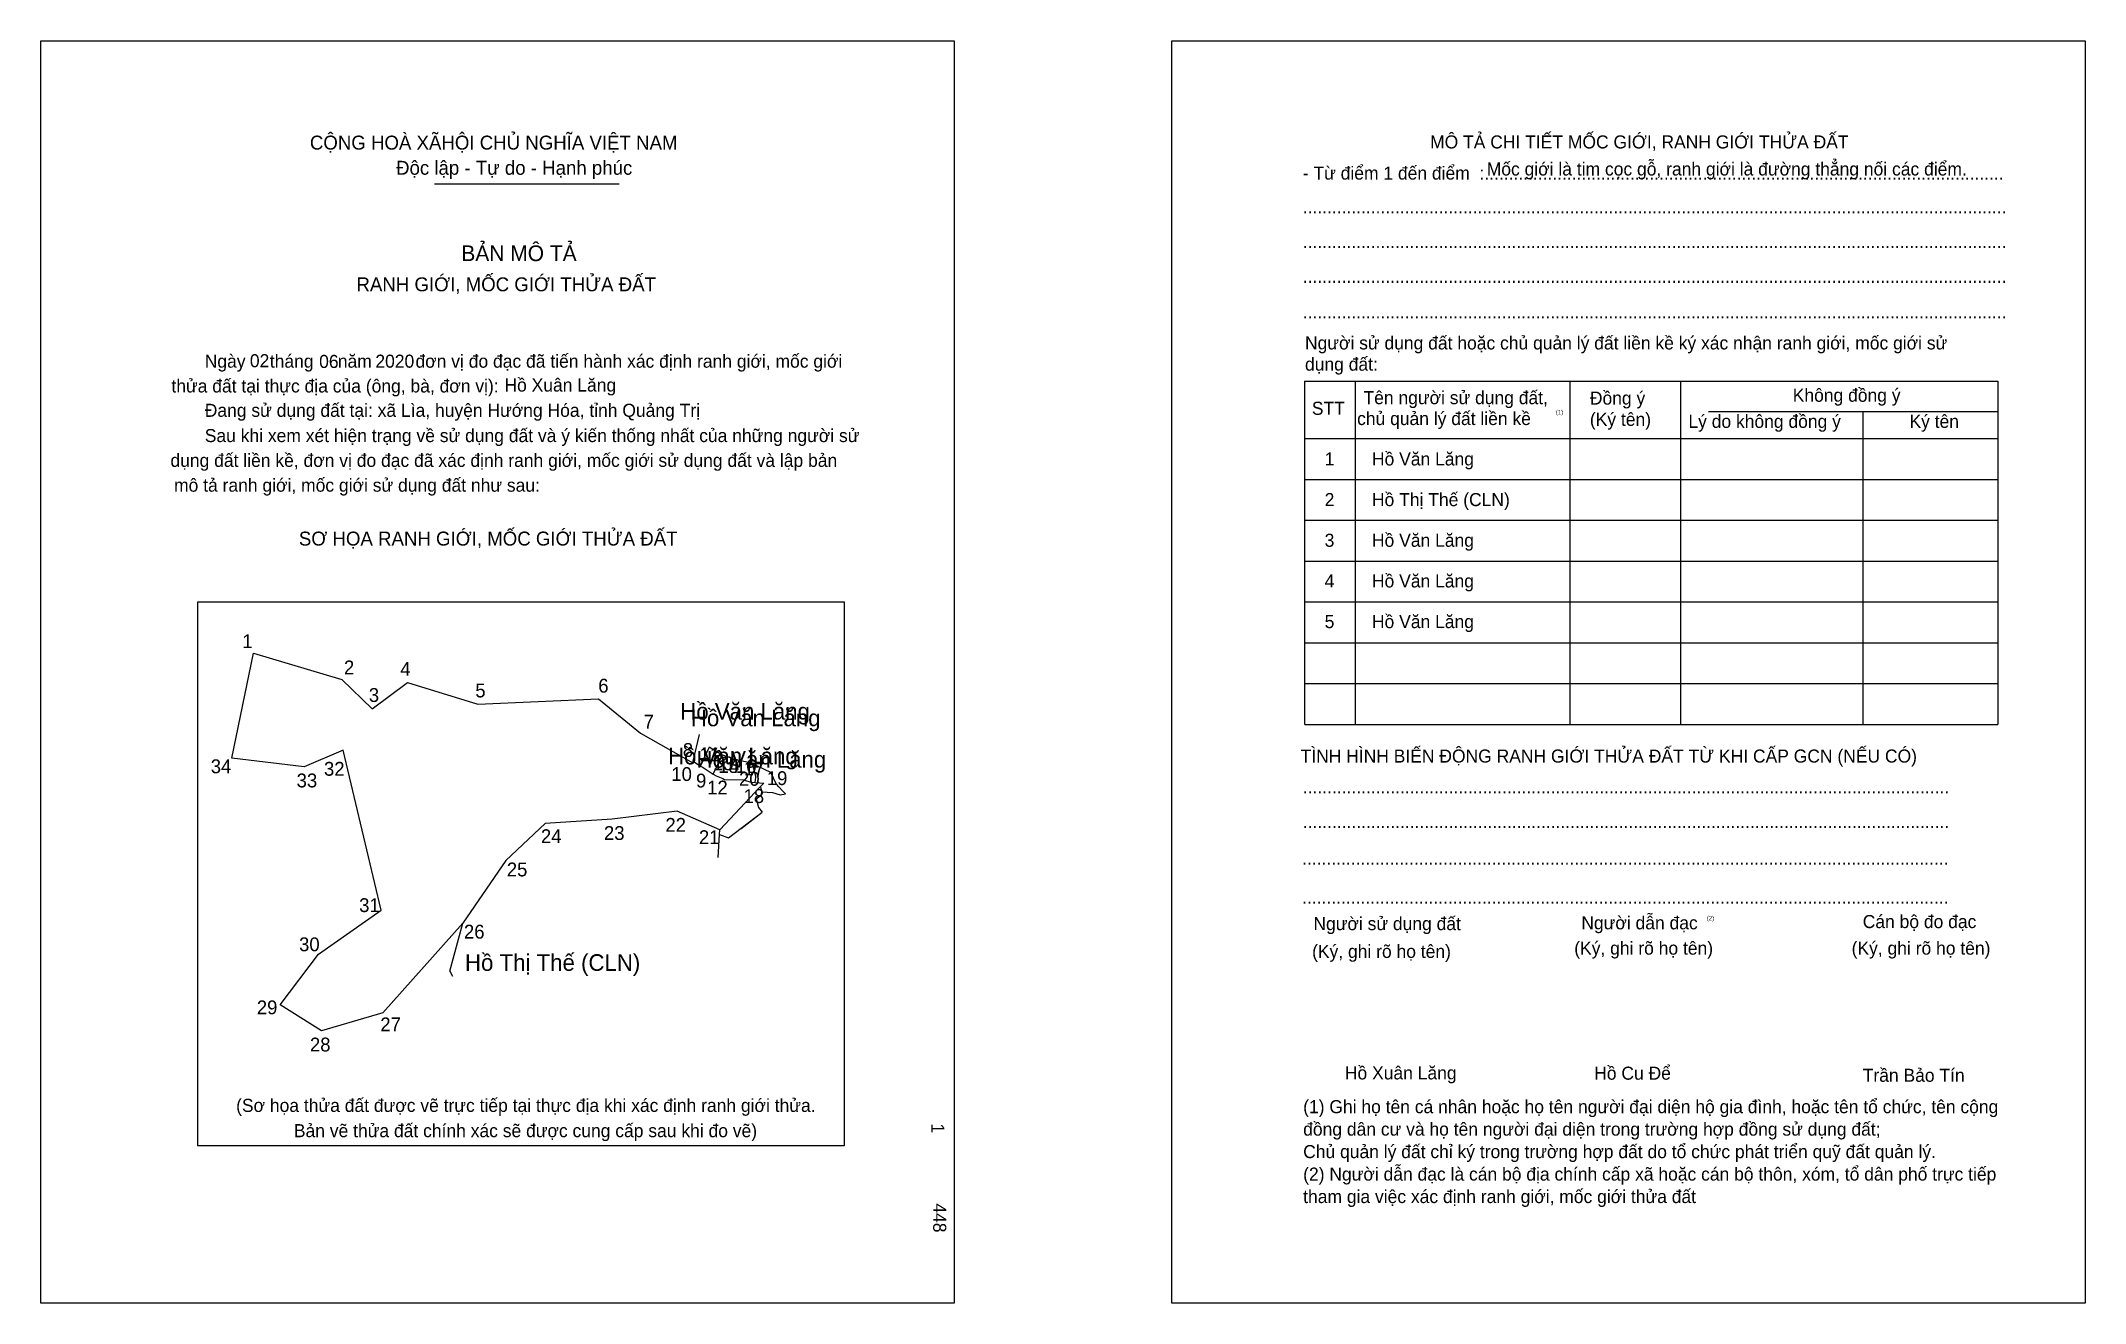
# Model space of a CAD drawing. Extents: x 546196 to 547100, y 1823052 to 1823611.
import ezdxf

# ---------------------------------------------------------------- set-up
doc = ezdxf.new("R2010")
doc.units = 0
for name, color, linetype in [('bmtKhungInTrang1', 7, 'Continuous'), ('bmtKhungInTrang2', 7, 'Continuous'), ('bmtNoiDung', 7, 'Continuous'), ('bmtTemplate', 7, 'Continuous'), ('CanhThua', 7, 'Continuous'), ('RauThua', 7, 'Continuous'), ('SoHieuDinhThua', 7, 'Continuous'), ('TenChuLanCan', 7, 'Continuous')]:
    doc.layers.add(name, color=color, linetype=linetype)

msp = doc.modelspace()

# ---------------------------------------------------------------- linework, layer by layer
at = {"layer": 'bmtKhungInTrang1'}
msp.add_lwpolyline([(546196.04, 1823611.24), (546600.03, 1823611.24), (546600.03, 1823052.47), (546196.04, 1823052.47)], close=True, dxfattribs=at)
at = {"layer": 'bmtKhungInTrang2'}
msp.add_lwpolyline([(546696.37, 1823611.24), (547100.37, 1823611.24), (547100.37, 1823052.47), (546696.37, 1823052.47)], close=True, dxfattribs=at)
at = {"layer": 'bmtTemplate'}
for p, q in [((546370.13, 1823547.92), (546451.83, 1823547.92)), ((546777.42, 1823460.53), (546777.42, 1823308.62)), ((546872.45, 1823460.53), (546872.45, 1823308.62)), ((546921.35, 1823460.71), (546921.35, 1823308.62)), ((547061.69, 1823460.53), (547061.69, 1823308.62)), ((546933.75, 1823447.15), (547061.69, 1823447.15)), ((546755.26, 1823435.21), (547061.69, 1823435.21)), ((546755.26, 1823417.13), (547061.69, 1823417.13)), ((546755.26, 1823399.04), (547061.69, 1823399.04)), ((546755.26, 1823380.96), (547061.69, 1823380.96)), ((546755.26, 1823362.88), (547061.69, 1823362.88)), ((546755.26, 1823344.79), (547061.69, 1823344.79)), ((546755.26, 1823326.71), (547061.69, 1823326.71)), ((546755.26, 1823308.62), (547061.69, 1823308.62))]:
    msp.add_line(p, q, dxfattribs=at)
for points in [[(546755.07, 1823460.53), (547061.69, 1823460.53)], [(546755.07, 1823460.53), (546755.07, 1823308.62)], [(547002.05, 1823446.97), (547002.05, 1823308.62)]]:
    msp.add_lwpolyline(points, dxfattribs=at)
msp.add_lwpolyline([(546265.54, 1823122.06), (546265.54, 1823362.86), (546551.4, 1823362.86), (546551.4, 1823122.06)], close=True, dxfattribs=at)
at = {"layer": 'CanhThua'}
for p, q in [((546280.52, 1823293.69), (546290.03, 1823340.23)), ((546290.03, 1823340.23), (546329.1, 1823328.59)), ((546329.1, 1823328.59), (546342.62, 1823315.56)), ((546342.62, 1823315.56), (546358.2, 1823327.22)), ((546358.2, 1823327.22), (546389.4, 1823317.59)), ((546389.4, 1823317.59), (546442.78, 1823319.97)), ((546442.78, 1823319.97), (546461.28, 1823304.84)), ((546461.28, 1823304.84), (546484.46, 1823291.71)), ((546312.45, 1823289.91), (546280.52, 1823293.69)), ((546329.77, 1823297.18), (546312.45, 1823289.91)), ((546346.52, 1823226.48), (546329.77, 1823297.18)), ((546484.46, 1823291.71), (546484.62, 1823292.36)), ((546484.62, 1823292.36), (546487.78, 1823290.2)), ((546487.78, 1823290.2), (546488.6, 1823289.91)), ((546488.6, 1823289.91), (546493.49, 1823286.6)), ((546493.49, 1823286.6), (546494.71, 1823285.91)), ((546494.71, 1823285.91), (546497.69, 1823284.65)), ((546514.21, 1823280.98), (546496.32, 1823261.92)), ((546497.69, 1823284.65), (546498.52, 1823284.26)), ((546498.52, 1823284.26), (546506.86, 1823284.16)), ((546506.86, 1823284.16), (546510.13, 1823283.14)), ((546510.13, 1823283.14), (546511.97, 1823282.99)), ((546511.97, 1823282.99), (546515.79, 1823282.66)), ((546515.79, 1823282.66), (546514.21, 1823280.98)), ((546419.18, 1823264.78), (546401.72, 1823248.43)), ((546448.7, 1823266.66), (546419.18, 1823264.78)), ((546477.54, 1823270.23), (546448.7, 1823266.66)), ((546496.32, 1823261.92), (546477.54, 1823270.23)), ((546401.72, 1823248.43), (546382.73, 1823220.68)), ((546318.87, 1823206.91), (546346.52, 1823226.48)), ((546382.73, 1823220.68), (546347.24, 1823181.02)), ((546301.92, 1823184.5), (546318.87, 1823206.91)), ((546320.16, 1823173), (546301.92, 1823184.5)), ((546347.24, 1823181.02), (546320.16, 1823173))]:
    msp.add_line(p, q, dxfattribs=at)
at = {"layer": 'RauThua'}
for p, q in [((546484.62, 1823292.36), (546487.46, 1823304.25)), ((546487.78, 1823290.2), (546491.8, 1823298.67)), ((546487.78, 1823290.2), (546491.8, 1823298.67)), ((546488.06, 1823290.78), (546491.8, 1823298.67)), ((546491.8, 1823298.67), (546492.63, 1823298.08)), ((546491.8, 1823298.67), (546492.63, 1823298.08)), ((546491.8, 1823298.67), (546492.63, 1823298.08)), ((546492.63, 1823298.08), (546497.55, 1823295.22)), ((546492.63, 1823298.08), (546497.55, 1823295.22)), ((546492.63, 1823298.08), (546497.55, 1823295.22)), ((546493.49, 1823286.6), (546497.55, 1823295.22)), ((546493.49, 1823286.6), (546497.55, 1823295.22)), ((546493.77, 1823287.18), (546497.55, 1823295.22)), ((546496.41, 1823292.8), (546497.55, 1823295.22)), ((546497.55, 1823295.22), (546502.09, 1823293.61)), ((546497.55, 1823295.22), (546502.09, 1823293.61)), ((546497.55, 1823295.22), (546502.09, 1823293.61)), ((546502.09, 1823293.61), (546503.02, 1823293.24)), ((546502.09, 1823293.61), (546503.02, 1823293.24)), ((546502.09, 1823293.61), (546503.02, 1823293.24)), ((546503.02, 1823293.24), (546506.01, 1823292.58)), ((546503.02, 1823293.24), (546509.66, 1823291.77)), ((546503.02, 1823293.24), (546509.66, 1823291.77)), ((546509.66, 1823291.77), (546510.69, 1823291.29)), ((546509.66, 1823291.77), (546510.69, 1823291.29)), ((546510.69, 1823291.29), (546512.29, 1823285.34)), ((546510.69, 1823291.29), (546518.79, 1823287.54)), ((546510.69, 1823291.29), (546512.29, 1823285.34)), ((546510.69, 1823291.29), (546511.13, 1823289.66)), ((546511.97, 1823282.99), (546512.29, 1823285.34)), ((546511.97, 1823282.99), (546512.29, 1823285.34)), ((546514.21, 1823280.98), (546514.31, 1823280.91)), ((546514.21, 1823280.98), (546514.31, 1823280.91)), ((546514.31, 1823280.91), (546514.97, 1823278.82)), ((546514.31, 1823280.91), (546514.97, 1823278.82)), ((546518.75, 1823287.56), (546518.79, 1823287.54)), ((546518.79, 1823287.54), (546521.3, 1823282.16)), ((546518.79, 1823287.54), (546521.3, 1823282.16)), ((546521.3, 1823282.16), (546525.48, 1823277.93)), ((546521.3, 1823282.16), (546522.4, 1823281.04)), ((546512.43, 1823275.78), (546514.86, 1823277.48)), ((546512.43, 1823275.78), (546513.57, 1823271.9)), ((546513.57, 1823271.9), (546515.05, 1823269.74)), ((546514.86, 1823277.48), (546514.97, 1823278.82)), ((546514.97, 1823278.82), (546519.76, 1823278.55)), ((546519.76, 1823278.55), (546523.11, 1823277.48)), ((546523.11, 1823277.48), (546525.48, 1823277.93)), ((546500.22, 1823258.41), (546515.05, 1823269.74)), ((546505.77, 1823262.65), (546515.05, 1823269.74)), ((546515.03, 1823269.77), (546515.05, 1823269.74)), ((546495.66, 1823249.73), (546496.21, 1823259.95)), ((546496.21, 1823259.95), (546496.32, 1823261.92)), ((546496.21, 1823259.95), (546496.32, 1823261.92)), ((546496.21, 1823259.95), (546500.22, 1823258.41)), ((546376.91, 1823199.39), (546382.73, 1823220.68)), ((546376.91, 1823199.39), (546378.16, 1823197.2))]:
    msp.add_line(p, q, dxfattribs=at)

# ---------------------------------------------------------------- texts
at = {"layer": 'bmtNoiDung'}
for s, height, p in [('02', 5.78, (546288.49, 1823466.76)), ('06', 5.78, (546319.14, 1823466.44)), ('2020', 5.78, (546344.01, 1823466.56)), ('Hồ Xuân Lăng', 5.7805, (546401.11, 1823456)), ('1', 5.78, (546763.96, 1823423.28)), ('Hồ Văn Lăng ', 5.7805, (546784.88, 1823423.28)), ('2', 5.78, (546763.96, 1823405.28)), ('Hồ Thị Thế (CLN) ', 5.7805, (546784.88, 1823405.28)), ('3', 5.78, (546763.96, 1823387.28)), ('Hồ Văn Lăng ', 5.7805, (546784.88, 1823387.28)), ('4', 5.78, (546763.96, 1823369.28)), ('Hồ Văn Lăng ', 5.7805, (546784.88, 1823369.28)), ('5', 5.78, (546763.96, 1823351.28)), ('Hồ Văn Lăng ', 5.7805, (546784.88, 1823351.28)), ('Hồ Xuân Lăng', 5.7805, (546772.9, 1823151.5))]:
    msp.add_text(s, height=height, dxfattribs=at).set_placement(p)
for s, p in [('1', (546589.97, 1823132.01)), ('448', (546590.79, 1823096.63))]:
    msp.add_text(s, height=5.78, rotation=270, dxfattribs=at).set_placement(p)
at = {"layer": 'bmtTemplate'}
for s, height, p in [('CỘNG HOÀ XÃHỘI CHỦ NGHĨA VIỆT NAM', 6.1658, (546315.04, 1823563.12)), ('MÔ TẢ CHI TIẾT MỐC GIỚI, RANH GIỚI THỬA ĐẤT', 5.7783, (546810.6, 1823563.61)), ('Độc lập - Tự do - Hạnh phúc', 6.1658, (546353.17, 1823551.97)), ('- Từ điểm 1 đến điểm  :...........................................................................................................', 5.77826, (546754.28, 1823549.83)), ('Mốc giới là tim cọc gỗ, ranh giới là đường thẳng nối các điểm.', 5.7783, (546835.67, 1823551.64)), ('.................................................................................................................................................', 5.77826, (546754.28, 1823534.86)), ('BẢN MÔ TẢ', 6.937, (546382.03, 1823513.76)), ('.................................................................................................................................................', 5.77826, (546754.28, 1823519.49)), ('RANH GIỚI, MỐC GIỚI THỬA ĐẤT', 6.1658, (546335.65, 1823500.38)), ('.................................................................................................................................................', 5.77826, (546754.28, 1823504.12)), ('.................................................................................................................................................', 5.77826, (546754.28, 1823488.38)), ('Người sử dụng đất hoặc chủ quản lý đất liền kề ký xác nhận ranh giới, mốc giới sử', 5.7783, (546755.26, 1823474.64)), ('Ngày     tháng     năm         đơn vị đo đạc đã tiến hành xác định ranh giới, mốc giới ', 5.7805, (546268.53, 1823466.56)), ('dụng đất:', 5.778, (546755.26, 1823465.24)), ('thửa đất tại thực địa của (ông, bà, đơn vị):', 5.7805, (546253.79, 1823455.59)), ('Tên người sử dụng đất,', 5.7783, (546781.15, 1823450.41)), ('Đồng ý', 5.778, (546881.29, 1823450.23)), ('Không đồng ý', 5.7783, (546971.03, 1823451.49)), ('Đang sử dụng đất tại: xã Lìa, huyện Hướng Hóa, tỉnh Quảng Trị', 5.7805, (546268.53, 1823444.81)), ('STT', 5.778, (546758.28, 1823445.7)), ('chủ quản lý đất liền kề', 5.7783, (546778.31, 1823441.17)), ('(1)', 1.927, (546866.2, 1823445.91)), ('(Ký tên)', 5.778, (546881.29, 1823440.82)), ('Lý do không đồng ý', 5.7783, (546924.88, 1823439.92)), ('Ký tên', 5.778, (547022.67, 1823439.92)), ('Sau khi xem xét hiện trạng về sử dụng đất và ý kiến thống nhất của những người sử ', 5.7805, (546268.53, 1823433.63)), ('dụng đất liền kề, đơn vị đo đạc đã xác định ranh giới, mốc giới sử dụng đất và lập bản', 5.7805, (546253.35, 1823422.65)), ('mô tả ranh giới, mốc giới sử dụng đất như sau:', 5.7805, (546254.95, 1823411.67)), ('SƠ HỌA RANH GIỚI, MỐC GIỚI THỬA ĐẤT', 6.1658, (546310.17, 1823387.83)), ('TÌNH HÌNH BIẾN ĐỘNG RANH GIỚI THỬA ĐẤT TỪ KHI CẤP GCN (NẾU CÓ)', 5.7783, (546753.31, 1823291.76)), ('.....................................................................................................................................', 5.78693, (546754.28, 1823278.16)), ('.....................................................................................................................................', 5.78693, (546754.28, 1823262.79)), ('.....................................................................................................................................', 5.78693, (546753.99, 1823246.51)), ('.....................................................................................................................................', 5.78693, (546753.99, 1823229.33)), ('Người sử dụng đất', 5.7783, (546758.99, 1823217.58)), ('Người dẫn đạc', 5.7783, (546877.51, 1823217.94)), ('(2)', 1.927, (546933, 1823221.93)), ('Cán bộ đo đạc', 5.7783, (547001.99, 1823218.49)), ('(Ký, ghi rõ họ tên)', 5.7783, (546758.4, 1823205.29)), ('(Ký, ghi rõ họ tên)', 5.7783, (546874.37, 1823206.73)), ('(Ký, ghi rõ họ tên)', 5.7783, (546997.08, 1823206.73)), ('Hồ Cu Để', 5.778, (546883.2, 1823151.38)), ('Trần Bảo Tín', 5.7783, (547001.99, 1823150.45)), ('(Sơ họa thửa đất được vẽ trực tiếp tại thực địa khi xác định ranh giới thửa.', 5.7805, (546282.4, 1823137.11)), ('(1) Ghi họ tên cá nhân hoặc họ tên người đại diện hộ gia đình, hoặc tên tổ chức, tên cộng', 5.7783, (546754.45, 1823136.55)), ('Bản vẽ thửa đất chính xác sẽ được cung cấp sau khi đo vẽ)', 5.7805, (546307.96, 1823125.93)), ('đồng dân cư và họ tên người đại diện trong trường hợp đồng sử dụng đất;', 5.7783, (546754.45, 1823126.61)), ('Chủ quản lý đất chỉ ký trong trường hợp đất do tổ chức phát triển quỹ đất quản lý.', 5.7783, (546754.45, 1823116.66)), ('(2) Người dẫn đạc là cán bộ địa chính cấp xã hoặc cán bộ thôn, xóm, tổ dân phố trực tiếp', 5.7783, (546754.45, 1823106.71)), ('tham gia việc xác định ranh giới, mốc giới thửa đất', 5.7783, (546754.45, 1823096.77))]:
    msp.add_text(s, height=height, dxfattribs=at).set_placement(p)
at = {"layer": 'SoHieuDinhThua'}
for s, height, p in [('1', 6.12, (546285.17, 1823342.43)), ('2', 6.12, (546330.12, 1823330.81)), ('4', 6.12, (546355.05, 1823330.19)), ('5', 6.12, (546388.22, 1823320.61)), ('6', 6.12, (546442.62, 1823322.72)), ('3', 6.12, (546341.11, 1823318.61)), ('7', 6.12, (546462.68, 1823306.83)), ('8', 6.12, (546480.02, 1823294.26)), ('34', 6.124, (546271.18, 1823287.04)), ('32', 6.124, (546321.27, 1823285.93)), ('10', 6.124, (546474.93, 1823283.61)), ('11', 6.124, (546487.39, 1823292.31)), ('13', 6.124, (546493.27, 1823288.34)), ('15', 6.124, (546495.66, 1823287.17)), ('14', 6.124, (546495.81, 1823287.18)), ('16', 6.124, (546503.47, 1823287.15)), ('17', 6.124, (546506.98, 1823286.09)), ('33', 6.124, (546309.16, 1823280.78)), ('9', 6.12, (546485.86, 1823280.73)), ('12', 6.124, (546490.77, 1823277.63)), ('20', 6.124, (546504.87, 1823281.49)), ('19', 6.124, (546517.17, 1823281.79)), ('18', 6.124, (546506.88, 1823273.86)), ('23', 6.124, (546445.12, 1823257.5)), ('22', 6.124, (546472.31, 1823261.11)), ('24', 6.124, (546417.24, 1823256.1)), ('21', 6.124, (546487.12, 1823255.65)), ('25', 6.124, (546402.14, 1823241.38)), ('31', 6.124, (546336.83, 1823225.58)), ('26', 6.124, (546383.2, 1823213.84)), ('30', 6.124, (546310.25, 1823208.25)), ('29', 6.124, (546291.56, 1823180.33)), ('27', 6.124, (546346.19, 1823172.79)), ('28', 6.124, (546315.06, 1823163.87))]:
    msp.add_text(s, height=height, dxfattribs=at).set_placement(p)
at = {"layer": 'TenChuLanCan'}
for s, p in [('Hồ Văn Lăng', (546478.88, 1823310.78)), ('Hồ Văn Lăng', (546483.58, 1823307.84)), ('Hồ Văn Lăng', (546473.48, 1823290.95)), ('Hồ Văn Lăng', (546486.1, 1823289.49)), ('Hồ Thị Thế (CLN)', (546383.66, 1823199.56))]:
    msp.add_text(s, height=7.3489, dxfattribs=at).set_placement(p)

doc.saveas('drawing.dxf')
